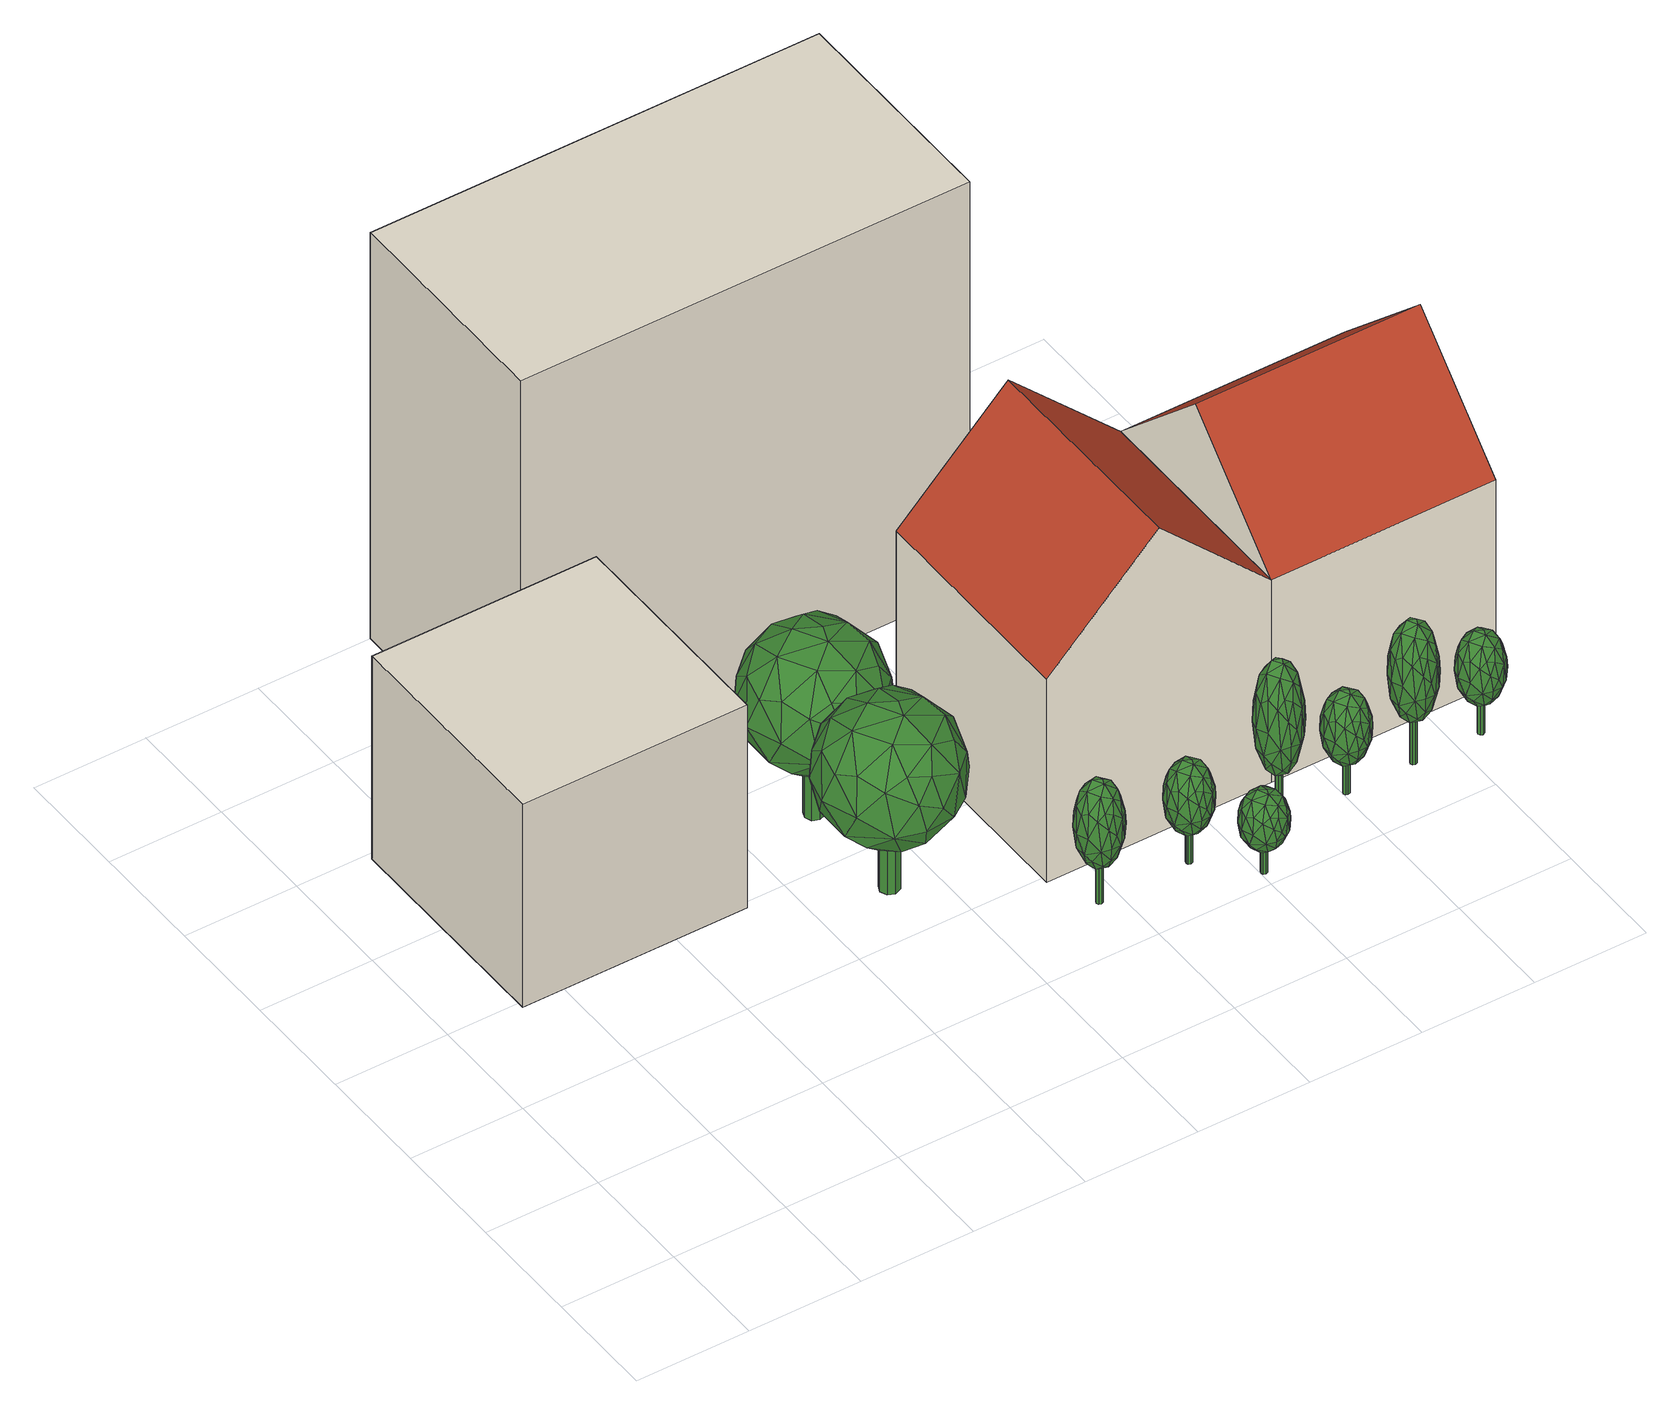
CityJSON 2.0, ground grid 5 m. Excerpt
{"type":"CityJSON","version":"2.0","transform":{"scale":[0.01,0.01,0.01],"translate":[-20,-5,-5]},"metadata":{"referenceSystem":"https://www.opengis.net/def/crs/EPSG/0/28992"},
"CityObjects":{
"building1":{"type":"Building","attributes":{"description":"This is a simple, primastic building meant to provide shadowing and occlusions","name":"Box building 20"},"geometry":[{"type":"Solid","lod":"1","boundaries":[[[[0,1,2,3]],[[2,4,5,3]],[[1,6,4,2]],[[0,7,6,1]],[[3,5,7,0]],[[4,6,7,5]]]]}]},
"tree1":{"type":"SolitaryVegetationObject","attributes":{"name":"Alderaan Tree 2","species":"Populus II","height":9,"crownDiameter":6},"geometry":[{"type":"MultiSurface","lod":"3","boundaries":[[[8,9,10,11,12,13,14,15]],[[14,16,17,15]],[[13,18,16,14]],[[12,19,18,13]],[[11,20,19,12]],[[10,21,20,11]],[[9,22,21,10]],[[8,23,22,9]],[[15,17,23,8]],[[16,18,19,20,21,22,23,17]],[[24,25,26]],[[27,28,29]],[[30,31,32]],[[33,34,35]],[[24,36,25]],[[26,25,37]],[[38,24,26]],[[39,37,25]],[[40,25,36]],[[27,41,28]],[[29,28,31]],[[42,30,43]],[[44,38,45]],[[46,45,47]],[[48,44,46]],[[49,47,45]],[[50,45,38]],[[51,52,49]],[[53,54,34]],[[55,34,42]],[[56,53,55]],[[33,42,34]],[[35,34,54]],[[57,33,35]],[[58,51,59]],[[60,58,56]],[[61,59,51]],[[62,48,63]],[[64,63,57]],[[36,62,64]],[[65,63,48]],[[66,67,65]],[[68,69,51]],[[38,26,50]],[[70,37,71]],[[56,72,53]],[[62,36,24]],[[40,36,73]],[[35,73,57]],[[54,74,35]],[[75,41,27]],[[76,60,56]],[[42,43,76]],[[29,66,77]],[[46,77,48]],[[47,78,46]],[[67,66,30]],[[33,30,42]],[[61,79,59]],[[26,80,68]],[[53,72,81]],[[82,62,83]],[[52,84,85]],[[52,75,84]],[[86,67,87]],[[80,26,37]],[[38,88,24]],[[39,71,37]],[[74,81,39]],[[28,41,32]],[[78,85,27]],[[89,32,41]],[[44,88,38]],[[48,82,44]],[[49,85,47]],[[53,81,54]],[[76,55,42]],[[58,52,51]],[[56,58,79]],[[89,75,60]],[[79,72,56]],[[69,61,51]],[[80,70,61]],[[62,82,48]],[[73,64,57]],[[77,65,48]],[[68,80,69]],[[50,26,68]],[[72,70,71]],[[81,72,71]],[[83,62,24]],[[88,83,24]],[[84,75,27]],[[85,84,27]],[[43,89,60]],[[87,67,30]],[[33,87,30]],[[57,86,87]],[[40,39,25]],[[74,39,40]],[[78,27,29]],[[32,31,28]],[[43,30,32]],[[46,44,45]],[[50,49,45]],[[68,49,50]],[[55,53,34]],[[60,75,58]],[[61,70,79]],[[64,62,63]],[[65,86,63]],[[65,67,86]],[[35,74,73]],[[74,40,73]],[[76,43,60]],[[46,78,77]],[[78,29,77]],[[39,81,71]],[[74,54,81]],[[66,29,31]],[[78,47,85]],[[31,30,66]],[[89,43,32]],[[44,83,88]],[[44,82,83]],[[49,52,85]],[[68,51,49]],[[76,56,55]],[[33,57,87]],[[58,75,52]],[[79,58,59]],[[89,41,75]],[[79,70,72]],[[69,80,61]],[[80,37,70]],[[73,36,64]],[[63,86,57]],[[77,66,65]]]}]},
"tree2":{"type":"SolitaryVegetationObject","attributes":{"name":"Alderaan Tree 1","species":"Populus I","height":9,"crownDiameter":6},"geometry":[{"type":"MultiSurface","lod":"3","boundaries":[[[90,91,92,93,94,95,96,97]],[[96,98,99,97]],[[95,100,98,96]],[[94,101,100,95]],[[93,102,101,94]],[[92,103,102,93]],[[91,104,103,92]],[[90,105,104,91]],[[97,99,105,90]],[[98,100,101,102,103,104,105,99]],[[106,107,108]],[[109,110,111]],[[112,113,114]],[[115,116,117]],[[106,118,107]],[[108,107,119]],[[120,106,108]],[[121,119,107]],[[122,107,118]],[[109,123,110]],[[111,110,113]],[[124,112,125]],[[126,120,127]],[[128,127,129]],[[130,126,128]],[[131,129,127]],[[132,127,120]],[[133,134,131]],[[135,136,116]],[[137,116,124]],[[138,135,137]],[[115,124,116]],[[117,116,136]],[[139,115,117]],[[140,133,141]],[[142,140,138]],[[143,141,133]],[[144,130,145]],[[146,145,139]],[[118,144,146]],[[147,145,130]],[[148,149,147]],[[150,151,133]],[[120,108,132]],[[152,119,153]],[[138,154,135]],[[144,118,106]],[[122,118,155]],[[117,155,139]],[[136,156,117]],[[157,123,109]],[[158,142,138]],[[124,125,158]],[[111,148,159]],[[128,159,130]],[[129,160,128]],[[149,148,112]],[[115,112,124]],[[143,161,141]],[[108,162,150]],[[135,154,163]],[[164,144,165]],[[134,166,167]],[[134,157,166]],[[168,149,169]],[[162,108,119]],[[120,170,106]],[[121,153,119]],[[156,163,121]],[[110,123,114]],[[160,167,109]],[[171,114,123]],[[126,170,120]],[[130,164,126]],[[131,167,129]],[[135,163,136]],[[158,137,124]],[[140,134,133]],[[138,140,161]],[[171,157,142]],[[161,154,138]],[[151,143,133]],[[162,152,143]],[[144,164,130]],[[155,146,139]],[[159,147,130]],[[150,162,151]],[[132,108,150]],[[154,152,153]],[[163,154,153]],[[165,144,106]],[[170,165,106]],[[166,157,109]],[[167,166,109]],[[125,171,142]],[[169,149,112]],[[115,169,112]],[[139,168,169]],[[122,121,107]],[[156,121,122]],[[160,109,111]],[[114,113,110]],[[125,112,114]],[[128,126,127]],[[132,131,127]],[[150,131,132]],[[137,135,116]],[[142,157,140]],[[143,152,161]],[[146,144,145]],[[147,168,145]],[[147,149,168]],[[117,156,155]],[[156,122,155]],[[158,125,142]],[[128,160,159]],[[160,111,159]],[[121,163,153]],[[156,136,163]],[[148,111,113]],[[160,129,167]],[[113,112,148]],[[171,125,114]],[[126,165,170]],[[126,164,165]],[[131,134,167]],[[150,133,131]],[[158,138,137]],[[115,139,169]],[[140,157,134]],[[161,140,141]],[[171,123,157]],[[161,152,154]],[[151,162,143]],[[162,119,152]],[[155,118,146]],[[145,168,139]],[[159,148,147]]]}]},
"tree3":{"type":"SolitaryVegetationObject","attributes":{"name":"Alderaan Tree 3","species":"Acer japonicum","height":6,"crownDiameter":2},"geometry":[{"type":"MultiSurface","lod":"3","boundaries":[[[172,173,174,175,176,177,178,179]],[[178,180,181,179]],[[177,182,180,178]],[[176,183,182,177]],[[175,184,183,176]],[[174,185,184,175]],[[173,186,185,174]],[[172,187,186,173]],[[179,181,187,172]],[[180,182,183,184,185,186,187,181]],[[188,189,190]],[[191,192,193]],[[194,195,196]],[[197,198,199]],[[188,200,189]],[[190,189,201]],[[202,188,190]],[[203,201,189]],[[204,189,200]],[[191,205,192]],[[193,192,195]],[[206,194,207]],[[208,202,209]],[[210,209,211]],[[212,208,210]],[[213,211,209]],[[214,209,202]],[[215,216,213]],[[217,218,198]],[[219,198,206]],[[220,217,219]],[[197,206,198]],[[199,198,218]],[[221,197,199]],[[222,215,223]],[[224,222,220]],[[225,223,215]],[[226,212,227]],[[228,227,221]],[[200,226,228]],[[229,227,212]],[[230,231,229]],[[232,233,215]],[[202,190,214]],[[234,201,235]],[[220,236,217]],[[226,200,188]],[[204,200,237]],[[199,237,221]],[[218,238,199]],[[239,205,191]],[[240,224,220]],[[206,207,240]],[[193,230,241]],[[210,241,212]],[[211,242,210]],[[231,230,194]],[[197,194,206]],[[225,243,223]],[[190,244,232]],[[217,236,245]],[[246,226,247]],[[216,248,249]],[[216,239,248]],[[250,231,251]],[[244,190,201]],[[202,252,188]],[[203,235,201]],[[238,245,203]],[[192,205,196]],[[242,249,191]],[[253,196,205]],[[208,252,202]],[[212,246,208]],[[213,249,211]],[[217,245,218]],[[240,219,206]],[[222,216,215]],[[220,222,243]],[[253,239,224]],[[243,236,220]],[[233,225,215]],[[244,234,225]],[[226,246,212]],[[237,228,221]],[[241,229,212]],[[232,244,233]],[[214,190,232]],[[236,234,235]],[[245,236,235]],[[247,226,188]],[[252,247,188]],[[248,239,191]],[[249,248,191]],[[207,253,224]],[[251,231,194]],[[197,251,194]],[[221,250,251]],[[204,203,189]],[[238,203,204]],[[242,191,193]],[[196,195,192]],[[207,194,196]],[[210,208,209]],[[214,213,209]],[[232,213,214]],[[219,217,198]],[[224,239,222]],[[225,234,243]],[[228,226,227]],[[229,250,227]],[[229,231,250]],[[199,238,237]],[[238,204,237]],[[240,207,224]],[[210,242,241]],[[242,193,241]],[[203,245,235]],[[238,218,245]],[[230,193,195]],[[242,211,249]],[[195,194,230]],[[253,207,196]],[[208,247,252]],[[208,246,247]],[[213,216,249]],[[232,215,213]],[[240,220,219]],[[197,221,251]],[[222,239,216]],[[243,222,223]],[[253,205,239]],[[243,234,236]],[[233,244,225]],[[244,201,234]],[[237,200,228]],[[227,250,221]],[[241,230,229]]]}]},
"tree4":{"type":"SolitaryVegetationObject","attributes":{"name":"Alderaan Tree 4","species":"Acer japonicum","height":5,"crownDiameter":2},"geometry":[{"type":"MultiSurface","lod":"3","boundaries":[[[254,255,256,257,258,259,260,261]],[[260,262,263,261]],[[259,264,262,260]],[[258,265,264,259]],[[257,266,265,258]],[[256,267,266,257]],[[255,268,267,256]],[[254,269,268,255]],[[261,263,269,254]],[[262,264,265,266,267,268,269,263]],[[270,271,272]],[[273,274,275]],[[276,277,278]],[[279,280,281]],[[270,282,271]],[[272,271,283]],[[284,270,272]],[[285,283,271]],[[286,271,282]],[[273,287,274]],[[275,274,277]],[[288,276,289]],[[290,284,291]],[[292,291,293]],[[294,290,292]],[[295,293,291]],[[296,291,284]],[[297,298,295]],[[299,300,280]],[[301,280,288]],[[302,299,301]],[[279,288,280]],[[281,280,300]],[[303,279,281]],[[304,297,305]],[[306,304,302]],[[307,305,297]],[[308,294,309]],[[310,309,303]],[[282,308,310]],[[311,309,294]],[[312,313,311]],[[314,315,297]],[[284,272,296]],[[316,283,317]],[[302,318,299]],[[308,282,270]],[[286,282,319]],[[281,319,303]],[[300,320,281]],[[321,287,273]],[[322,306,302]],[[288,289,322]],[[275,312,323]],[[292,323,294]],[[293,324,292]],[[313,312,276]],[[279,276,288]],[[307,325,305]],[[272,326,314]],[[299,318,327]],[[328,308,329]],[[298,330,331]],[[298,321,330]],[[332,313,333]],[[326,272,283]],[[284,334,270]],[[285,317,283]],[[320,327,285]],[[274,287,278]],[[324,331,273]],[[335,278,287]],[[290,334,284]],[[294,328,290]],[[295,331,293]],[[299,327,300]],[[322,301,288]],[[304,298,297]],[[302,304,325]],[[335,321,306]],[[325,318,302]],[[315,307,297]],[[326,316,307]],[[308,328,294]],[[319,310,303]],[[323,311,294]],[[314,326,315]],[[296,272,314]],[[318,316,317]],[[327,318,317]],[[329,308,270]],[[334,329,270]],[[330,321,273]],[[331,330,273]],[[289,335,306]],[[333,313,276]],[[279,333,276]],[[303,332,333]],[[286,285,271]],[[320,285,286]],[[324,273,275]],[[278,277,274]],[[289,276,278]],[[292,290,291]],[[296,295,291]],[[314,295,296]],[[301,299,280]],[[306,321,304]],[[307,316,325]],[[310,308,309]],[[311,332,309]],[[311,313,332]],[[281,320,319]],[[320,286,319]],[[322,289,306]],[[292,324,323]],[[324,275,323]],[[285,327,317]],[[320,300,327]],[[312,275,277]],[[324,293,331]],[[277,276,312]],[[335,289,278]],[[290,329,334]],[[290,328,329]],[[295,298,331]],[[314,297,295]],[[322,302,301]],[[279,303,333]],[[304,321,298]],[[325,304,305]],[[335,287,321]],[[325,316,318]],[[315,326,307]],[[326,283,316]],[[319,282,310]],[[309,332,303]],[[323,312,311]]]}]},
"tree5":{"type":"SolitaryVegetationObject","attributes":{"name":"Alderaan Tree 10","species":"Acer negundo","height":4,"crownDiameter":2},"geometry":[{"type":"MultiSurface","lod":"3","boundaries":[[[336,337,338,339,340,341,342,343]],[[342,344,345,343]],[[341,346,344,342]],[[340,347,346,341]],[[339,348,347,340]],[[338,349,348,339]],[[337,350,349,338]],[[336,351,350,337]],[[343,345,351,336]],[[344,346,347,348,349,350,351,345]],[[352,353,354]],[[355,356,357]],[[358,359,360]],[[361,362,363]],[[352,364,353]],[[354,353,365]],[[366,352,354]],[[367,365,353]],[[368,353,364]],[[355,369,356]],[[357,356,359]],[[370,358,371]],[[372,366,373]],[[374,373,375]],[[376,372,374]],[[377,375,373]],[[378,373,366]],[[379,380,377]],[[381,382,362]],[[383,362,370]],[[384,381,383]],[[361,370,362]],[[363,362,382]],[[385,361,363]],[[386,379,387]],[[388,386,384]],[[389,387,379]],[[390,376,391]],[[392,391,385]],[[364,390,392]],[[393,391,376]],[[394,395,393]],[[396,397,379]],[[366,354,378]],[[398,365,399]],[[384,400,381]],[[390,364,352]],[[368,364,401]],[[363,401,385]],[[382,402,363]],[[403,369,355]],[[404,388,384]],[[370,371,404]],[[357,394,405]],[[374,405,376]],[[375,406,374]],[[395,394,358]],[[361,358,370]],[[389,407,387]],[[354,408,396]],[[381,400,409]],[[410,390,411]],[[380,412,413]],[[380,403,412]],[[414,395,415]],[[408,354,365]],[[366,416,352]],[[367,399,365]],[[402,409,367]],[[356,369,360]],[[406,413,355]],[[417,360,369]],[[372,416,366]],[[376,410,372]],[[377,413,375]],[[381,409,382]],[[404,383,370]],[[386,380,379]],[[384,386,407]],[[417,403,388]],[[407,400,384]],[[397,389,379]],[[408,398,389]],[[390,410,376]],[[401,392,385]],[[405,393,376]],[[396,408,397]],[[378,354,396]],[[400,398,399]],[[409,400,399]],[[411,390,352]],[[416,411,352]],[[412,403,355]],[[413,412,355]],[[371,417,388]],[[415,395,358]],[[361,415,358]],[[385,414,415]],[[368,367,353]],[[402,367,368]],[[406,355,357]],[[360,359,356]],[[371,358,360]],[[374,372,373]],[[378,377,373]],[[396,377,378]],[[383,381,362]],[[388,403,386]],[[389,398,407]],[[392,390,391]],[[393,414,391]],[[393,395,414]],[[363,402,401]],[[402,368,401]],[[404,371,388]],[[374,406,405]],[[406,357,405]],[[367,409,399]],[[402,382,409]],[[394,357,359]],[[406,375,413]],[[359,358,394]],[[417,371,360]],[[372,411,416]],[[372,410,411]],[[377,380,413]],[[396,379,377]],[[404,384,383]],[[361,385,415]],[[386,403,380]],[[407,386,387]],[[417,369,403]],[[407,398,400]],[[397,408,389]],[[408,365,398]],[[401,364,392]],[[391,414,385]],[[405,394,393]]]}]},
"building2":{"type":"Building","attributes":{"description":"This is Building 1","name":"Snoke's Palace","CityObjectRelation.relationType":"adjacent","Suitability.reason":"suitability reason 1","Suitability.description":"suitability description 1","Suitability.value":0,"class":"habitation","function":"residential building","yearOfConstruction":1955,"roofType":"gabled roof","measuredHeight":15,"storeysAboveGround":3,"storeysBelowGround":0,"storeyHeightsAboveGround":3,"QualifiedArea.description":"This is a type of floor area","QualifiedArea.source":"Area value source text","QualifiedArea.value":300,"QualifiedArea.type":"grossFloorArea","bdgAtticThermalStatus":"isOnlyCooled","bdgBasementThermalStatus":"isOnlyHeated","bdgConstructionWeight":"heavy","QualifiedHeight.description":"This is a type of height","QualifiedHeight.source":"Height value source text","QualifiedHeight.value":15,"QualifiedHeight.type":"highestRoofEdge","bdgIsProtected":"false","bdgType":"terracedHouse","QualifiedVolume.description":"This is a type of volume","QualifiedVolume.source":"Volume value source text","QualifiedVolume.value":1250,"QualifiedVolume.type":"grossVolume"},"address":[{"country":"Bespin Territories","locality":"Alderaan","thoroughfareNumber":"1","thoroughfareName":"Bespin Square","postcode":"1977SW"}],"geometry":[{"type":"Solid","lod":"2","boundaries":[[[[418,419,420,421]],[[422,423,424,425]],[[426,427,423,422]],[[420,426,422,425,421]],[[424,423,427,419,418]],[[425,424,418,421]],[[426,420,419,427]]]],"semantics":{"surfaces":[{"type":"GroundSurface"},{"type":"RoofSurface","description":"This is RoofSurface 1 (Building 1)","bdgBdrySurfAzimuth":270,"bdgBdrySurfGroundViewFactor":0.5,"bdgBdrySurfInclination":45,"bdgBdrySurfIsAdiabatic":"false","bdgBdrySurfOpeningToSurfaceRatio":0.25,"bdgBdrySurfSkyViewFactor":0.6,"bdgBdrySurfTotalSurfaceArea":70.71},{"type":"RoofSurface","description":"This is RoofSurface 2 (Building 1)","bdgBdrySurfAzimuth":90,"bdgBdrySurfGroundViewFactor":0.5,"bdgBdrySurfInclination":45,"bdgBdrySurfIsAdiabatic":"false","bdgBdrySurfOpeningToSurfaceRatio":0.25,"bdgBdrySurfSkyViewFactor":0.6,"bdgBdrySurfTotalSurfaceArea":70.71},{"type":"WallSurface"}],"values":[[0,1,2,3,3,3,null]]}}]},
"building3":{"type":"Building","attributes":{"description":"This is a simple, primastic building meant to provide shadowing and occlusions","name":"Box building 27"},"geometry":[{"type":"Solid","lod":"1","boundaries":[[[[428,429,430,431]],[[430,432,433,431]],[[429,434,432,430]],[[428,435,434,429]],[[431,433,435,428]],[[432,434,435,433]]]]}]},
"tree6":{"type":"SolitaryVegetationObject","attributes":{"name":"Alderaan Tree 5","species":"Acer japonicum","height":8,"crownDiameter":2},"geometry":[{"type":"MultiSurface","lod":"3","boundaries":[[[436,437,438,439,440,441,442,443]],[[442,444,445,443]],[[441,446,444,442]],[[440,447,446,441]],[[439,448,447,440]],[[438,449,448,439]],[[437,450,449,438]],[[436,451,450,437]],[[443,445,451,436]],[[444,446,447,448,449,450,451,445]],[[452,453,454]],[[455,456,457]],[[458,459,460]],[[461,462,463]],[[452,464,453]],[[454,453,465]],[[466,452,454]],[[467,465,453]],[[468,453,464]],[[455,469,456]],[[457,456,459]],[[470,458,471]],[[472,466,473]],[[474,473,475]],[[476,472,474]],[[477,475,473]],[[478,473,466]],[[479,480,477]],[[481,482,462]],[[483,462,470]],[[484,481,483]],[[461,470,462]],[[463,462,482]],[[485,461,463]],[[486,479,487]],[[488,486,484]],[[489,487,479]],[[490,476,491]],[[492,491,485]],[[464,490,492]],[[493,491,476]],[[494,495,493]],[[496,497,479]],[[466,454,478]],[[498,465,499]],[[484,500,481]],[[490,464,452]],[[468,464,501]],[[463,501,485]],[[482,502,463]],[[503,469,455]],[[504,488,484]],[[470,471,504]],[[457,494,505]],[[474,505,476]],[[475,506,474]],[[495,494,458]],[[461,458,470]],[[489,507,487]],[[454,508,496]],[[481,500,509]],[[510,490,511]],[[480,512,513]],[[480,503,512]],[[514,495,515]],[[508,454,465]],[[466,516,452]],[[467,499,465]],[[502,509,467]],[[456,469,460]],[[506,513,455]],[[517,460,469]],[[472,516,466]],[[476,510,472]],[[477,513,475]],[[481,509,482]],[[504,483,470]],[[486,480,479]],[[484,486,507]],[[517,503,488]],[[507,500,484]],[[497,489,479]],[[508,498,489]],[[490,510,476]],[[501,492,485]],[[505,493,476]],[[496,508,497]],[[478,454,496]],[[500,498,499]],[[509,500,499]],[[511,490,452]],[[516,511,452]],[[512,503,455]],[[513,512,455]],[[471,517,488]],[[515,495,458]],[[461,515,458]],[[485,514,515]],[[468,467,453]],[[502,467,468]],[[506,455,457]],[[460,459,456]],[[471,458,460]],[[474,472,473]],[[478,477,473]],[[496,477,478]],[[483,481,462]],[[488,503,486]],[[489,498,507]],[[492,490,491]],[[493,514,491]],[[493,495,514]],[[463,502,501]],[[502,468,501]],[[504,471,488]],[[474,506,505]],[[506,457,505]],[[467,509,499]],[[502,482,509]],[[494,457,459]],[[506,475,513]],[[459,458,494]],[[517,471,460]],[[472,511,516]],[[472,510,511]],[[477,480,513]],[[496,479,477]],[[504,484,483]],[[461,485,515]],[[486,503,480]],[[507,486,487]],[[517,469,503]],[[507,498,500]],[[497,508,489]],[[508,465,498]],[[501,464,492]],[[491,514,485]],[[505,494,493]]]}]},
"tree7":{"type":"SolitaryVegetationObject","attributes":{"name":"Alderaan Tree 6","species":"Acer palmatum","height":5,"crownDiameter":2},"geometry":[{"type":"MultiSurface","lod":"3","boundaries":[[[518,519,520,521,522,523,524,525]],[[524,526,527,525]],[[523,528,526,524]],[[522,529,528,523]],[[521,530,529,522]],[[520,531,530,521]],[[519,532,531,520]],[[518,533,532,519]],[[525,527,533,518]],[[526,528,529,530,531,532,533,527]],[[534,535,536]],[[537,538,539]],[[540,541,542]],[[543,544,545]],[[534,546,535]],[[536,535,547]],[[548,534,536]],[[549,547,535]],[[550,535,546]],[[537,551,538]],[[539,538,541]],[[552,540,553]],[[554,548,555]],[[556,555,557]],[[558,554,556]],[[559,557,555]],[[560,555,548]],[[561,562,559]],[[563,564,544]],[[565,544,552]],[[566,563,565]],[[543,552,544]],[[545,544,564]],[[567,543,545]],[[568,561,569]],[[570,568,566]],[[571,569,561]],[[572,558,573]],[[574,573,567]],[[546,572,574]],[[575,573,558]],[[576,577,575]],[[578,579,561]],[[548,536,560]],[[580,547,581]],[[566,582,563]],[[572,546,534]],[[550,546,583]],[[545,583,567]],[[564,584,545]],[[585,551,537]],[[586,570,566]],[[552,553,586]],[[539,576,587]],[[556,587,558]],[[557,588,556]],[[577,576,540]],[[543,540,552]],[[571,589,569]],[[536,590,578]],[[563,582,591]],[[592,572,593]],[[562,594,595]],[[562,585,594]],[[596,577,597]],[[590,536,547]],[[548,598,534]],[[549,581,547]],[[584,591,549]],[[538,551,542]],[[588,595,537]],[[599,542,551]],[[554,598,548]],[[558,592,554]],[[559,595,557]],[[563,591,564]],[[586,565,552]],[[568,562,561]],[[566,568,589]],[[599,585,570]],[[589,582,566]],[[579,571,561]],[[590,580,571]],[[572,592,558]],[[583,574,567]],[[587,575,558]],[[578,590,579]],[[560,536,578]],[[582,580,581]],[[591,582,581]],[[593,572,534]],[[598,593,534]],[[594,585,537]],[[595,594,537]],[[553,599,570]],[[597,577,540]],[[543,597,540]],[[567,596,597]],[[550,549,535]],[[584,549,550]],[[588,537,539]],[[542,541,538]],[[553,540,542]],[[556,554,555]],[[560,559,555]],[[578,559,560]],[[565,563,544]],[[570,585,568]],[[571,580,589]],[[574,572,573]],[[575,596,573]],[[575,577,596]],[[545,584,583]],[[584,550,583]],[[586,553,570]],[[556,588,587]],[[588,539,587]],[[549,591,581]],[[584,564,591]],[[576,539,541]],[[588,557,595]],[[541,540,576]],[[599,553,542]],[[554,593,598]],[[554,592,593]],[[559,562,595]],[[578,561,559]],[[586,566,565]],[[543,567,597]],[[568,585,562]],[[589,568,569]],[[599,551,585]],[[589,580,582]],[[579,590,571]],[[590,547,580]],[[583,546,574]],[[573,596,567]],[[587,576,575]]]}]},
"tree8":{"type":"SolitaryVegetationObject","attributes":{"name":"Alderaan Tree 7","species":"Acer palmatum","height":7,"crownDiameter":2},"geometry":[{"type":"MultiSurface","lod":"3","boundaries":[[[600,601,602,603,604,605,606,607]],[[606,608,609,607]],[[605,610,608,606]],[[604,611,610,605]],[[603,612,611,604]],[[602,613,612,603]],[[601,614,613,602]],[[600,615,614,601]],[[607,609,615,600]],[[608,610,611,612,613,614,615,609]],[[616,617,618]],[[619,620,621]],[[622,623,624]],[[625,626,627]],[[616,628,617]],[[618,617,629]],[[630,616,618]],[[631,629,617]],[[632,617,628]],[[619,633,620]],[[621,620,623]],[[634,622,635]],[[636,630,637]],[[638,637,639]],[[640,636,638]],[[641,639,637]],[[642,637,630]],[[643,644,641]],[[645,646,626]],[[647,626,634]],[[648,645,647]],[[625,634,626]],[[627,626,646]],[[649,625,627]],[[650,643,651]],[[652,650,648]],[[653,651,643]],[[654,640,655]],[[656,655,649]],[[628,654,656]],[[657,655,640]],[[658,659,657]],[[660,661,643]],[[630,618,642]],[[662,629,663]],[[648,664,645]],[[654,628,616]],[[632,628,665]],[[627,665,649]],[[646,666,627]],[[667,633,619]],[[668,652,648]],[[634,635,668]],[[621,658,669]],[[638,669,640]],[[639,670,638]],[[659,658,622]],[[625,622,634]],[[653,671,651]],[[618,672,660]],[[645,664,673]],[[674,654,675]],[[644,676,677]],[[644,667,676]],[[678,659,679]],[[672,618,629]],[[630,680,616]],[[631,663,629]],[[666,673,631]],[[620,633,624]],[[670,677,619]],[[681,624,633]],[[636,680,630]],[[640,674,636]],[[641,677,639]],[[645,673,646]],[[668,647,634]],[[650,644,643]],[[648,650,671]],[[681,667,652]],[[671,664,648]],[[661,653,643]],[[672,662,653]],[[654,674,640]],[[665,656,649]],[[669,657,640]],[[660,672,661]],[[642,618,660]],[[664,662,663]],[[673,664,663]],[[675,654,616]],[[680,675,616]],[[676,667,619]],[[677,676,619]],[[635,681,652]],[[679,659,622]],[[625,679,622]],[[649,678,679]],[[632,631,617]],[[666,631,632]],[[670,619,621]],[[624,623,620]],[[635,622,624]],[[638,636,637]],[[642,641,637]],[[660,641,642]],[[647,645,626]],[[652,667,650]],[[653,662,671]],[[656,654,655]],[[657,678,655]],[[657,659,678]],[[627,666,665]],[[666,632,665]],[[668,635,652]],[[638,670,669]],[[670,621,669]],[[631,673,663]],[[666,646,673]],[[658,621,623]],[[670,639,677]],[[623,622,658]],[[681,635,624]],[[636,675,680]],[[636,674,675]],[[641,644,677]],[[660,643,641]],[[668,648,647]],[[625,649,679]],[[650,667,644]],[[671,650,651]],[[681,633,667]],[[671,662,664]],[[661,672,653]],[[672,629,662]],[[665,628,656]],[[655,678,649]],[[669,658,657]]]}]},
"building4":{"type":"Building","attributes":{"description":"This is Building 2","name":"Rey's Hut","CityObjectRelation.relationType":"adjacent","Suitability.reason":"suitability reason 4","Suitability.description":"suitability description 4","Suitability.value":1,"class":"habitation","function":"residential building","yearOfConstruction":1955,"roofType":"gabled roof","measuredHeight":15,"storeysAboveGround":3,"storeysBelowGround":0,"storeyHeightsAboveGround":3,"QualifiedArea.description":"This is a type of floor area","QualifiedArea.source":"Area value source text","QualifiedArea.value":300,"QualifiedArea.type":"grossFloorArea","bdgAtticThermalStatus":"isOnlyCooled","bdgBasementThermalStatus":"isOnlyHeated","bdgConstructionWeight":"heavy","QualifiedHeight.description":"This is a type of height","QualifiedHeight.source":"Height value source text","QualifiedHeight.value":15,"QualifiedHeight.type":"highestRoofEdge","bdgIsProtected":"false","bdgType":"terracedHouse","QualifiedVolume.description":"This is a type of volume","QualifiedVolume.source":"Volume value source text","QualifiedVolume.value":1250,"QualifiedVolume.type":"grossVolume"},"address":[{"country":"Bespin Territories","locality":"Alderaan","thoroughfareNumber":"2","thoroughfareName":"Bespin Square","postcode":"1977SW"}],"geometry":[{"type":"MultiSurface","lod":"2","boundaries":[[[420,419,682,683]],[[684,685,426,686]],[[687,427,685,684]],[[686,687,684]],[[685,427,426]],[[686,426,420,683]],[[419,427,687,682]],[[683,682,687,684,686]],[[419,420,426,685,427]]],"semantics":{"surfaces":[{"type":"GroundSurface"},{"type":"RoofSurface","description":"This is RoofSurface 1 (Building 2)","bdgBdrySurfAzimuth":180,"bdgBdrySurfGroundViewFactor":0.5,"bdgBdrySurfInclination":45,"bdgBdrySurfIsAdiabatic":"false","bdgBdrySurfOpeningToSurfaceRatio":0.25,"bdgBdrySurfSkyViewFactor":0.6,"bdgBdrySurfTotalSurfaceArea":70.71},{"type":"RoofSurface","description":"This is RoofSurface 2 (Building 2)","bdgBdrySurfAzimuth":0,"bdgBdrySurfGroundViewFactor":0.5,"bdgBdrySurfInclination":45,"bdgBdrySurfIsAdiabatic":"false","bdgBdrySurfOpeningToSurfaceRatio":0.25,"bdgBdrySurfSkyViewFactor":0.6,"bdgBdrySurfTotalSurfaceArea":70.71},{"type":"WallSurface"}],"values":[0,1,2,3,3,3,3,null,null]}}]},
"tree9":{"type":"SolitaryVegetationObject","attributes":{"name":"Alderaan Tree 8","species":"Acer negundo","height":5,"crownDiameter":2},"geometry":[{"type":"MultiSurface","lod":"3","boundaries":[[[688,689,690,691,692,693,694,695]],[[694,696,697,695]],[[693,698,696,694]],[[692,699,698,693]],[[691,700,699,692]],[[690,701,700,691]],[[689,702,701,690]],[[688,703,702,689]],[[695,697,703,688]],[[696,698,699,700,701,702,703,697]],[[704,705,706]],[[707,708,709]],[[710,711,712]],[[713,714,715]],[[704,716,705]],[[706,705,717]],[[718,704,706]],[[719,717,705]],[[720,705,716]],[[707,721,708]],[[709,708,711]],[[722,710,723]],[[724,718,725]],[[726,725,727]],[[728,724,726]],[[729,727,725]],[[730,725,718]],[[731,732,729]],[[733,734,714]],[[735,714,722]],[[736,733,735]],[[713,722,714]],[[715,714,734]],[[737,713,715]],[[738,731,739]],[[740,738,736]],[[741,739,731]],[[742,728,743]],[[744,743,737]],[[716,742,744]],[[745,743,728]],[[746,747,745]],[[748,749,731]],[[718,706,730]],[[750,717,751]],[[736,752,733]],[[742,716,704]],[[720,716,753]],[[715,753,737]],[[734,754,715]],[[755,721,707]],[[756,740,736]],[[722,723,756]],[[709,746,757]],[[726,757,728]],[[727,758,726]],[[747,746,710]],[[713,710,722]],[[741,759,739]],[[706,760,748]],[[733,752,761]],[[762,742,763]],[[732,764,765]],[[732,755,764]],[[766,747,767]],[[760,706,717]],[[718,768,704]],[[719,751,717]],[[754,761,719]],[[708,721,712]],[[758,765,707]],[[769,712,721]],[[724,768,718]],[[728,762,724]],[[729,765,727]],[[733,761,734]],[[756,735,722]],[[738,732,731]],[[736,738,759]],[[769,755,740]],[[759,752,736]],[[749,741,731]],[[760,750,741]],[[742,762,728]],[[753,744,737]],[[757,745,728]],[[748,760,749]],[[730,706,748]],[[752,750,751]],[[761,752,751]],[[763,742,704]],[[768,763,704]],[[764,755,707]],[[765,764,707]],[[723,769,740]],[[767,747,710]],[[713,767,710]],[[737,766,767]],[[720,719,705]],[[754,719,720]],[[758,707,709]],[[712,711,708]],[[723,710,712]],[[726,724,725]],[[730,729,725]],[[748,729,730]],[[735,733,714]],[[740,755,738]],[[741,750,759]],[[744,742,743]],[[745,766,743]],[[745,747,766]],[[715,754,753]],[[754,720,753]],[[756,723,740]],[[726,758,757]],[[758,709,757]],[[719,761,751]],[[754,734,761]],[[746,709,711]],[[758,727,765]],[[711,710,746]],[[769,723,712]],[[724,763,768]],[[724,762,763]],[[729,732,765]],[[748,731,729]],[[756,736,735]],[[713,737,767]],[[738,755,732]],[[759,738,739]],[[769,721,755]],[[759,750,752]],[[749,760,741]],[[760,717,750]],[[753,716,744]],[[743,766,737]],[[757,746,745]]]}]}
},
"vertices":[
[0,2000,500],[1000,2000,500],[1000,1000,500],[0,1000,500],[1000,1000,1500],[0,1000,1500],[1000,2000,1500],[0,2000,1500],
[1530,770,500],[1500,758,500],[1470,770,500],[1458,800,500],[1470,830,500],[1500,842,500],[1530,830,500],[1542,800,500],[1530,830,770],[1542,800,770],[1500,842,770],[1470,830,770],[1458,800,770],[1470,770,770],[1500,758,770],[1530,770,770],[1645,1052,995],[1512,1103,1087],[1647,1053,1164],[1645,548,1175],[1542,503,1086],[1613,538,985],[1355,548,995],[1470,509,1002],[1439,511,1144],[1245,718,937],[1200,802,1072],[1249,888,934],[1500,1056,914],[1486,1064,1234],[1756,956,1094],[1376,1071,1126],[1387,1062,985],[1514,536,1234],[1246,639,1085],[1332,578,1209],[1769,838,952],[1800,798,1098],[1751,712,934],[1762,660,1070],[1655,791,810],[1768,777,1228],[1752,915,1201],[1655,809,1360],[1692,716,1317],[1249,874,1243],[1238,940,1070],[1231,762,1218],[1335,800,1353],[1330,810,822],[1513,725,1396],[1542,800,1400],[1416,654,1353],[1538,925,1373],[1573,948,816],[1495,800,764],[1462,925,797],[1538,675,797],[1500,559,893],[1430,618,844],[1695,945,1274],[1615,949,1334],[1444,996,1319],[1352,1034,1208],[1338,949,1306],[1366,955,849],[1302,1013,1003],[1556,604,1319],[1274,677,1249],[1634,645,849],[1698,587,1003],[1445,861,1392],[1582,1039,1258],[1263,963,1172],[1662,882,831],[1695,945,896],[1672,627,1269],[1737,637,1172],[1395,706,802],[1305,655,896],[1737,963,998],[1418,561,1258],
[1530,1270,500],[1500,1258,500],[1470,1270,500],[1458,1300,500],[1470,1330,500],[1500,1342,500],[1530,1330,500],[1542,1300,500],[1530,1330,770],[1542,1300,770],[1500,1342,770],[1470,1330,770],[1458,1300,770],[1470,1270,770],[1500,1258,770],[1530,1270,770],[1645,1552,995],[1512,1603,1087],[1647,1553,1164],[1645,1048,1175],[1542,1003,1086],[1613,1038,985],[1355,1048,995],[1470,1009,1002],[1439,1011,1144],[1245,1218,937],[1200,1302,1072],[1249,1388,934],[1500,1556,914],[1486,1564,1234],[1756,1456,1094],[1376,1571,1126],[1387,1562,985],[1514,1036,1234],[1246,1139,1085],[1332,1078,1209],[1769,1338,952],[1800,1298,1098],[1751,1212,934],[1762,1160,1070],[1655,1291,810],[1768,1277,1228],[1752,1415,1201],[1655,1309,1360],[1692,1216,1317],[1249,1374,1243],[1238,1440,1070],[1231,1262,1218],[1335,1300,1353],[1330,1310,822],[1513,1225,1396],[1542,1300,1400],[1416,1154,1353],[1538,1425,1373],[1573,1448,816],[1495,1300,764],[1462,1425,797],[1538,1175,797],[1500,1059,893],[1430,1118,844],[1695,1445,1274],[1615,1449,1334],[1444,1496,1319],[1352,1534,1208],[1338,1449,1306],[1366,1455,849],[1302,1513,1003],[1556,1104,1319],[1274,1177,1249],[1634,1145,849],[1698,1087,1003],[1445,1361,1392],[1582,1539,1258],[1263,1463,1172],[1662,1382,831],[1695,1445,896],[1672,1127,1269],[1737,1137,1172],[1395,1206,802],[1305,1155,896],[1737,1463,998],[1418,1061,1258],
[2110,290,500],[2100,286,500],[2090,290,500],[2086,300,500],[2090,310,500],[2100,314,500],[2110,310,500],[2114,300,500],[2110,310,680],[2114,300,680],[2100,314,680],[2090,310,680],[2086,300,680],[2090,290,680],[2100,286,680],[2110,290,680],[2148,384,830],[2104,401,891],[2149,384,942],[2148,216,950],[2114,201,891],[2138,213,824],[2052,216,830],[2090,203,835],[2080,204,929],[2015,273,792],[2000,301,881],[2016,329,789],[2100,385,776],[2095,388,990],[2185,352,896],[2059,390,917],[2062,387,824],[2105,212,990],[2015,246,890],[2044,226,973],[2190,313,801],[2200,299,899],[2184,271,789],[2187,253,880],[2152,297,707],[2189,292,985],[2184,338,967],[2152,303,1073],[2164,272,1045],[2016,325,995],[2013,347,880],[2010,287,979],[2045,300,1068],[2043,303,715],[2104,275,1097],[2114,300,1100],[2072,251,1068],[2113,342,1082],[2124,349,711],[2098,300,676],[2087,342,698],[2113,258,698],[2100,220,762],[2077,239,729],[2165,348,1016],[2138,350,1056],[2081,365,1046],[2051,378,972],[2046,350,1037],[2055,352,733],[2034,371,836],[2119,235,1046],[2025,259,999],[2145,248,733],[2166,229,836],[2082,320,1095],[2127,380,1006],[2021,354,948],[2154,327,721],[2165,348,764],[2157,242,1013],[2179,246,948],[2065,269,701],[2035,252,764],[2179,354,832],[2073,220,1006],
[2510,290,500],[2500,286,500],[2490,290,500],[2486,300,500],[2490,310,500],[2500,314,500],[2510,310,500],[2514,300,500],[2510,310,650],[2514,300,650],[2500,314,650],[2490,310,650],[2486,300,650],[2490,290,650],[2500,286,650],[2510,290,650],[2548,384,775],[2504,401,826],[2549,384,869],[2548,216,875],[2514,201,825],[2538,213,770],[2452,216,775],[2490,203,779],[2480,204,858],[2415,273,743],[2400,301,818],[2416,329,741],[2500,385,730],[2495,388,908],[2585,352,830],[2459,390,848],[2462,387,770],[2505,212,908],[2415,246,825],[2444,226,894],[2590,313,751],[2600,299,832],[2584,271,741],[2587,253,817],[2552,297,672],[2589,292,904],[2584,338,889],[2552,303,978],[2564,272,954],[2416,325,913],[2413,347,817],[2410,287,899],[2445,300,974],[2443,303,679],[2504,275,998],[2514,300,1000],[2472,251,974],[2513,342,985],[2524,349,676],[2498,300,646],[2487,342,665],[2513,258,665],[2500,220,719],[2477,239,691],[2565,348,930],[2538,350,963],[2481,365,955],[2451,378,894],[2446,350,948],[2455,352,694],[2434,371,780],[2519,235,955],[2425,259,916],[2545,248,694],[2566,229,780],[2482,320,996],[2527,380,921],[2421,354,874],[2554,327,684],[2565,348,720],[2557,242,927],[2579,246,874],[2465,269,668],[2435,252,720],[2579,354,776],[2473,220,921],
[2710,90,500],[2700,86,500],[2690,90,500],[2686,100,500],[2690,110,500],[2700,114,500],[2710,110,500],[2714,100,500],[2710,110,620],[2714,100,620],[2700,114,620],[2690,110,620],[2686,100,620],[2690,90,620],[2700,86,620],[2710,90,620],[2748,184,720],[2704,201,761],[2749,184,795],[2748,16,800],[2714,1,760],[2738,13,716],[2652,16,720],[2690,3,723],[2680,4,786],[2615,73,694],[2600,101,754],[2616,129,693],[2700,185,684],[2695,188,826],[2785,152,764],[2659,190,778],[2662,187,716],[2705,12,826],[2615,46,760],[2644,26,815],[2790,113,701],[2800,99,766],[2784,71,693],[2787,53,753],[2752,97,638],[2789,92,823],[2784,138,812],[2752,103,882],[2764,72,863],[2616,125,830],[2613,147,753],[2610,87,819],[2645,100,879],[2643,103,643],[2704,75,898],[2714,100,900],[2672,51,879],[2713,142,888],[2724,149,641],[2698,100,617],[2687,142,632],[2713,58,632],[2700,20,675],[2677,39,653],[2765,148,844],[2738,150,871],[2681,165,864],[2651,178,815],[2646,150,858],[2655,152,655],[2634,171,724],[2719,35,864],[2625,59,833],[2745,48,655],[2766,29,724],[2682,120,897],[2727,180,837],[2621,154,799],[2754,127,647],[2765,148,676],[2757,42,842],[2779,46,799],[2665,69,634],[2635,52,676],[2779,154,721],[2673,20,837],
[2000,1500,500],[3000,1500,500],[3000,500,500],[2000,500,500],[2500,500,2000],[2500,1500,2000],[2000,1500,1500],[2000,500,1500],[3000,500,1500],[3000,1500,1500],
[1000,3500,0],[3000,3500,0],[3000,2500,0],[1000,2500,0],[3000,2500,2000],[1000,2500,2000],[3000,3500,2000],[1000,3500,2000],
[2910,290,500],[2900,286,500],[2890,290,500],[2886,300,500],[2890,310,500],[2900,314,500],[2910,310,500],[2914,300,500],[2910,310,740],[2914,300,740],[2900,314,740],[2890,310,740],[2886,300,740],[2890,290,740],[2900,286,740],[2910,290,740],[2948,384,940],[2904,401,1022],[2949,384,1090],[2948,216,1100],[2914,201,1021],[2938,213,932],[2852,216,940],[2890,203,946],[2880,204,1073],[2815,273,889],[2800,301,1009],[2816,329,886],[2900,385,868],[2895,388,1153],[2985,352,1028],[2859,390,1056],[2862,387,932],[2905,212,1153],[2815,246,1020],[2844,226,1131],[2990,313,902],[3000,299,1031],[2984,271,886],[2987,253,1007],[2952,297,776],[2989,292,1147],[2984,338,1123],[2952,303,1264],[2964,272,1227],[2816,325,1160],[2813,347,1007],[2810,287,1138],[2845,300,1258],[2843,303,786],[2904,275,1297],[2914,300,1300],[2872,251,1258],[2913,342,1276],[2924,349,781],[2898,300,734],[2887,342,764],[2913,258,764],[2900,220,850],[2877,239,806],[2965,348,1188],[2938,350,1242],[2881,365,1228],[2851,378,1130],[2846,350,1216],[2855,352,810],[2834,371,947],[2919,235,1228],[2825,259,1166],[2945,248,810],[2966,229,947],[2882,320,1293],[2927,380,1174],[2821,354,1098],[2954,327,794],[2965,348,852],[2957,242,1183],[2979,246,1098],[2865,269,768],[2835,252,852],[2979,354,942],[2873,220,1174],
[3210,290,500],[3200,286,500],[3190,290,500],[3186,300,500],[3190,310,500],[3200,314,500],[3210,310,500],[3214,300,500],[3210,310,650],[3214,300,650],[3200,314,650],[3190,310,650],[3186,300,650],[3190,290,650],[3200,286,650],[3210,290,650],[3248,384,775],[3204,401,826],[3249,384,869],[3248,216,875],[3214,201,825],[3238,213,770],[3152,216,775],[3190,203,779],[3180,204,858],[3115,273,743],[3100,301,818],[3116,329,741],[3200,385,730],[3195,388,908],[3285,352,830],[3159,390,848],[3162,387,770],[3205,212,908],[3115,246,825],[3144,226,894],[3290,313,751],[3300,299,832],[3284,271,741],[3287,253,817],[3252,297,672],[3289,292,904],[3284,338,889],[3252,303,978],[3264,272,954],[3116,325,913],[3113,347,817],[3110,287,899],[3145,300,974],[3143,303,679],[3204,275,998],[3214,300,1000],[3172,251,974],[3213,342,985],[3224,349,676],[3198,300,646],[3187,342,665],[3213,258,665],[3200,220,719],[3177,239,691],[3265,348,930],[3238,350,963],[3181,365,955],[3151,378,894],[3146,350,948],[3155,352,694],[3134,371,780],[3219,235,955],[3125,259,916],[3245,248,694],[3266,229,780],[3182,320,996],[3227,380,921],[3121,354,874],[3254,327,684],[3265,348,720],[3257,242,927],[3279,246,874],[3165,269,668],[3135,252,720],[3279,354,776],[3173,220,921],
[3510,290,500],[3500,286,500],[3490,290,500],[3486,300,500],[3490,310,500],[3500,314,500],[3510,310,500],[3514,300,500],[3510,310,710],[3514,300,710],[3500,314,710],[3490,310,710],[3486,300,710],[3490,290,710],[3500,286,710],[3510,290,710],[3548,384,885],[3504,401,957],[3549,384,1016],[3548,216,1025],[3514,201,956],[3538,213,878],[3452,216,885],[3490,203,890],[3480,204,1001],[3415,273,840],[3400,301,945],[3416,329,837],[3500,385,822],[3495,388,1071],[3585,352,962],[3459,390,987],[3462,387,878],[3505,212,1071],[3415,246,955],[3444,226,1052],[3590,313,851],[3600,299,965],[3584,271,837],[3587,253,943],[3552,297,741],[3589,292,1066],[3584,338,1045],[3552,303,1169],[3564,272,1136],[3416,325,1078],[3413,347,943],[3410,287,1059],[3445,300,1163],[3443,303,750],[3504,275,1197],[3514,300,1200],[3472,251,1163],[3513,342,1179],[3524,349,746],[3498,300,705],[3487,342,731],[3513,258,731],[3500,220,806],[3477,239,768],[3565,348,1102],[3538,350,1149],[3481,365,1137],[3451,378,1051],[3446,350,1127],[3455,352,772],[3434,371,892],[3519,235,1137],[3425,259,1083],[3545,248,772],[3566,229,892],[3482,320,1194],[3527,380,1090],[3421,354,1023],[3554,327,757],[3565,348,808],[3557,242,1098],[3579,246,1023],[3465,269,735],[3435,252,808],[3579,354,887],[3473,220,1090],
[4000,1500,500],[4000,500,500],[4000,1000,2000],[3000,1000,2000],[4000,500,1500],[4000,1500,1500],
[3810,290,500],[3800,286,500],[3790,290,500],[3786,300,500],[3790,310,500],[3800,314,500],[3810,310,500],[3814,300,500],[3810,310,650],[3814,300,650],[3800,314,650],[3790,310,650],[3786,300,650],[3790,290,650],[3800,286,650],[3810,290,650],[3848,384,775],[3804,401,826],[3849,384,869],[3848,216,875],[3814,201,825],[3838,213,770],[3752,216,775],[3790,203,779],[3780,204,858],[3715,273,743],[3700,301,818],[3716,329,741],[3800,385,730],[3795,388,908],[3885,352,830],[3759,390,848],[3762,387,770],[3805,212,908],[3715,246,825],[3744,226,894],[3890,313,751],[3900,299,832],[3884,271,741],[3887,253,817],[3852,297,672],[3889,292,904],[3884,338,889],[3852,303,978],[3864,272,954],[3716,325,913],[3713,347,817],[3710,287,899],[3745,300,974],[3743,303,679],[3804,275,998],[3814,300,1000],[3772,251,974],[3813,342,985],[3824,349,676],[3798,300,646],[3787,342,665],[3813,258,665],[3800,220,719],[3777,239,691],[3865,348,930],[3838,350,963],[3781,365,955],[3751,378,894],[3746,350,948],[3755,352,694],[3734,371,780],[3819,235,955],[3725,259,916],[3845,248,694],[3866,229,780],[3782,320,996],[3827,380,921],[3721,354,874],[3854,327,684],[3865,348,720],[3857,242,927],[3879,246,874],[3765,269,668],[3735,252,720],[3879,354,776],[3773,220,921]
]}
